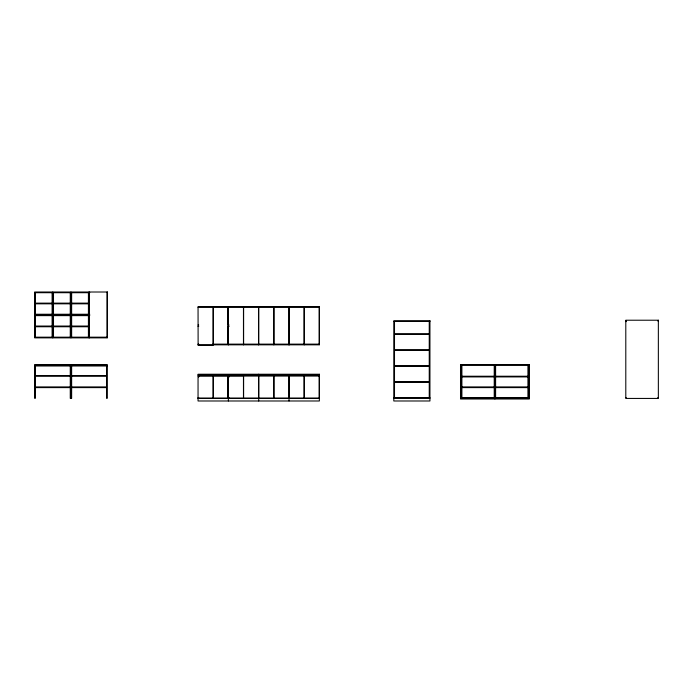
<?xml version="1.0" encoding="UTF-8"?>
<svg xmlns="http://www.w3.org/2000/svg" width="693" height="693" viewBox="0 0 693 693"><rect width="100%" height="100%" fill="white"/><g stroke="black" fill="none" stroke-linecap="round" stroke-linejoin="round"><path stroke-width="1.04" d="M658.35 320.218L658.35 398.432L625.796 398.432L625.796 320.218L658.35 320.218L658.35 320.902L657.666 320.902M34.65 292.706L89.795 292.706M35.334 303.136L52.114 303.136M53.491 303.136L70.262 303.136M71.639 303.136L88.418 303.136M35.334 303.82L52.114 303.82M53.491 303.82L70.262 303.82M71.639 303.82L88.418 303.82M198.051 307.302L319.36 307.302M34.65 314.25L89.795 314.25M34.65 314.943L89.102 314.943M34.65 315.627L89.795 315.627M625.796 320.902L626.281 320.902M393.806 321.439L429.937 321.439M625.796 321.595L626.281 321.595M198.051 325.026L198.735 325.026M229.062 325.026L227.685 325.026L227.685 307.302M35.334 326.056L52.114 326.056M53.491 326.056L70.262 326.056M71.639 326.056L88.418 326.056M198.051 326.403L198.735 326.403M229.062 326.403L227.685 326.403L227.685 344.135M35.334 326.749L52.114 326.749M53.491 326.749L70.262 326.749M71.639 326.749L88.418 326.749M394.499 333.74L429.244 333.74M394.499 334.424L429.244 334.424M34.65 337.179L107.259 337.179M198.051 344.135L198.735 344.135M212.69 344.135L319.36 344.135M198.051 344.819L319.36 344.819L319.36 306.609L198.051 306.609L198.12 345.313L213.132 345.313L213.132 306.687M394.499 349.714L429.244 349.714M394.499 350.398L429.244 350.398M34.65 365.298L107.259 365.298M460.516 365.298L529.313 365.298M394.499 365.679L429.244 365.679M34.65 365.982L107.259 365.982M394.499 366.372L429.244 366.372M198.051 374.93L319.36 374.93M35.334 375.537L70.262 375.537M71.639 375.537L106.566 375.537M198.735 375.615L227.685 375.615M229.062 375.615L258.013 375.615L258.013 374.93M198.12 376.074L213.132 376.074L213.132 398.232L198.12 398.232M228.491 376.074L243.46 376.074L243.46 398.232L228.491 398.232M35.334 376.23L70.262 376.23M71.639 376.23L106.566 376.23M461.893 376.23L494.23 376.23M495.608 376.23L527.936 376.23M461.893 376.914L494.23 376.914M495.608 376.914L527.936 376.914M394.499 381.652L429.244 381.652M394.499 382.337L429.244 382.337M35.334 386.928L70.262 386.928M71.639 386.928L106.566 386.928M461.893 386.928L494.23 386.928M495.608 386.928L527.936 386.928M35.334 387.612L70.262 387.612M71.639 387.612L106.566 387.612M461.893 387.612L494.23 387.612M495.608 387.612L527.936 387.612M198.051 397.626L198.735 397.626M229.062 397.626L227.685 397.626L227.685 374.93M393.806 397.626L429.937 397.626M461.209 397.626L528.629 397.626M625.796 397.739L626.281 397.739M657.666 397.739L658.35 397.739M198.051 398.31L319.36 398.31M393.806 398.31L429.937 398.31M460.516 398.31L529.313 398.31M528.629 365.298L528.629 398.31M527.936 365.298L527.936 397.626M495.608 365.298L495.608 397.626M494.915 364.613L494.915 398.995M494.23 365.298L494.23 397.626M461.893 365.298L461.893 397.626M461.209 365.298L461.209 398.31M429.244 321.439L429.244 397.626M394.499 321.439L394.499 397.626M319.248 306.687L319.248 344.742M318.667 374.93L318.667 375.615L289.717 375.615L289.717 374.93M304.27 306.687L304.27 344.742M304.114 306.687L304.114 344.742M289.146 306.687L289.146 344.742M289.033 306.609L289.033 307.302M289.033 344.135L289.033 344.819M289.033 398.31L289.033 400.987M288.92 306.687L288.92 344.742M288.34 374.93L288.34 375.615L259.39 375.615L259.39 374.93M273.943 306.687L273.943 344.742M273.787 306.687L273.787 344.742M258.706 306.609L258.706 344.819M258.706 374.237L258.706 374.93M258.706 398.31L258.706 400.987M258.584 306.687L258.584 344.742M243.615 306.687L243.615 344.742M243.46 306.687L243.46 344.742M229.062 374.93L229.062 377.087M228.378 306.609L228.378 344.819M228.378 374.93L228.378 400.987M228.257 306.687L228.257 344.742M213.288 306.687L213.288 344.742M198.735 374.93L198.735 377.087M107.181 292.091L107.181 337.786M106.566 365.982L106.566 398.31L107.259 398.31L107.259 364.613L34.65 364.613L34.65 398.31L35.334 398.31L35.334 365.982M89.18 292.091L89.18 337.786M89.102 292.013L89.102 337.863M88.418 292.706L88.418 314.25M88.418 315.627L88.418 337.179M71.639 292.706L71.639 314.25M71.639 315.627L71.639 337.179M71.639 365.982L71.639 398.31L70.262 398.31L70.262 365.982M70.955 292.013L70.955 337.863M70.955 365.298L70.955 398.31M70.262 292.706L70.262 314.25M70.262 315.627L70.262 337.179M53.491 292.706L53.491 314.25M53.491 315.627L53.491 337.179M52.798 292.013L52.798 337.863M52.114 292.706L52.114 314.25M52.114 315.627L52.114 337.179M35.334 292.706L35.334 314.25M35.334 315.627L35.334 337.179M107.259 292.013L34.65 292.013L34.65 337.863L107.259 337.863L107.259 292.013M429.937 320.746L393.806 320.746L393.806 400.987L429.937 400.987L429.937 320.746M529.313 364.613L460.516 364.613L460.516 398.995L529.313 398.995L529.313 364.613M319.36 374.237L198.051 374.237L198.051 400.987L319.36 400.987L319.36 374.237M258.584 375.918L243.615 375.918L243.615 398.232L258.584 398.232L258.584 375.918M273.787 375.918L258.818 375.918L258.818 398.232L273.787 398.232L273.787 375.918M288.92 375.918L273.943 375.918L273.943 398.232L288.92 398.232L288.92 375.918M304.114 375.918L289.146 375.918L289.146 398.232L304.114 398.232L304.114 375.918M319.248 375.918L304.27 375.918L304.27 398.232L319.248 398.232L319.248 375.918M228.257 376.074L213.288 376.074L213.288 398.232L228.257 398.232L228.257 376.074"/></g></svg>
